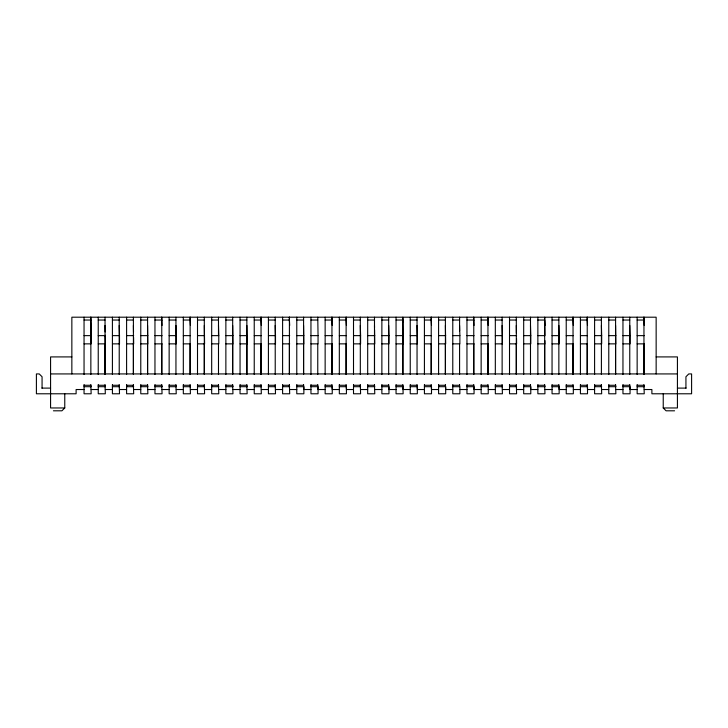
<?xml version="1.0" encoding="UTF-8"?>
<svg xmlns="http://www.w3.org/2000/svg" width="728" height="728" viewBox="0 0 728 728"><rect width="100%" height="100%" fill="white"/><g stroke="black" fill="none" stroke-linecap="round" stroke-linejoin="round"><path stroke-width="1.09" d="M105.041 373.928L105.041 317.199M133.406 373.928L133.406 317.199M147.584 373.928L147.584 317.199M161.771 373.928L161.771 317.199L161.771 320.575M190.135 373.928L190.135 317.199L190.135 320.575M204.313 373.928L204.313 317.199M232.678 373.928L232.678 317.199M246.856 373.928L246.856 317.199M261.043 373.928L261.043 317.199L261.043 320.575M289.407 373.928L289.407 317.199L289.407 320.575M303.585 373.928L303.585 317.199M331.95 373.928L331.95 317.199L331.95 320.575M346.128 373.928L346.128 317.199L346.128 320.575M374.492 373.928L374.492 317.199M402.857 373.928L402.857 317.199L403.139 335.635L396.05 335.635M431.222 373.928L431.222 317.199L431.222 320.575M445.399 373.928L445.399 317.199M473.764 373.928L473.764 317.199L473.764 320.575M487.951 373.928L487.951 317.199L487.951 320.575M516.316 373.928L516.316 317.199M544.68 373.928L544.68 317.199L544.963 335.635L537.865 335.635M573.036 373.928L573.036 317.199L573.036 320.575M587.223 373.928L587.223 317.199L587.223 320.575M615.588 373.928L615.588 317.199M643.952 373.928L643.952 317.199L643.952 320.575M64.765 393.784L64.765 407.962L61.925 410.801L53.417 410.801M84.048 320.038L90.854 320.038L91.146 325.462L91.146 343.862L84.048 343.862M98.235 320.038L105.041 320.038M112.412 320.038L119.219 320.038M126.599 320.038L133.406 320.038M140.777 320.038L147.584 320.038M154.964 320.038L161.771 320.038L162.053 325.462M169.142 320.038L175.948 320.038M183.32 320.038L190.135 320.038L190.418 325.462M197.506 320.038L204.313 320.038M211.684 320.038L218.491 320.038M225.871 320.038L232.678 320.038M240.049 320.038L246.856 320.038M254.236 320.038L261.043 320.038L261.325 325.462M268.414 320.038L275.22 320.038M282.601 320.038L289.407 320.038L289.689 325.462M296.778 320.038L303.585 320.038M310.956 320.038L317.763 320.038M325.143 320.038L331.95 320.038L332.232 325.462M339.321 320.038L346.128 320.038L346.419 325.462M353.508 320.038L360.315 320.038M367.686 320.038L374.492 320.038M381.872 320.038L388.679 320.038M396.05 320.038L402.857 320.038L402.975 322.204M410.237 320.038L417.044 320.038M424.415 320.038L431.222 320.038L431.504 325.462M438.593 320.038L445.399 320.038M452.78 320.038L459.586 320.038M466.957 320.038L473.764 320.038L474.055 325.462M481.144 320.038L487.951 320.038L488.233 325.462M495.322 320.038L502.129 320.038M509.509 320.038L516.316 320.038M523.687 320.038L530.494 320.038M537.865 320.038L544.68 320.038L544.963 325.462M552.052 320.038L558.858 320.038M566.229 320.038L573.036 320.038L573.327 325.462M580.416 320.038L587.223 320.038L587.505 325.462M594.594 320.038L601.401 320.038M608.781 320.038L615.588 320.038M622.959 320.038L629.765 320.038M637.146 320.038L643.952 320.038L644.235 325.462M84.048 335.635L91.146 335.635M98.235 335.635L105.323 335.635M112.412 335.635L119.501 335.635L119.501 343.862L112.412 343.862M126.599 335.635L133.688 335.635M140.777 335.635L147.866 335.635M154.964 335.635L162.053 335.635M169.142 335.635L176.231 335.635L176.231 343.862L169.142 343.862M183.32 335.635L190.418 335.635M197.506 335.635L204.595 335.635M211.684 335.635L218.782 335.635L218.782 343.862L211.684 343.862M225.871 335.635L232.96 335.635M240.049 335.635L247.138 335.635M254.236 335.635L261.325 335.635M268.414 335.635L275.502 335.635L275.502 343.862L268.414 343.862M282.601 335.635L289.689 335.635M296.778 335.635L303.867 335.635M310.956 335.635L318.054 335.635L318.054 343.862L310.956 343.862M325.143 335.635L332.232 335.635M339.321 335.635L346.419 335.635M353.508 335.635L360.597 335.635L360.597 343.862L353.508 343.862M367.686 335.635L374.774 335.635M381.872 335.635L388.961 335.635L388.961 343.862L381.872 343.862M410.237 335.635L417.326 335.635L417.326 343.862L410.237 343.862M424.415 335.635L431.504 335.635M438.593 335.635L445.691 335.635M452.78 335.635L459.869 335.635L459.869 343.862L452.78 343.862M466.957 335.635L474.055 335.635M481.144 335.635L488.233 335.635M495.322 335.635L502.411 335.635L502.411 343.862L495.322 343.862M509.509 335.635L516.598 335.635M523.687 335.635L530.776 335.635L530.776 343.862L523.687 343.862M552.052 335.635L559.14 335.635L559.14 343.862L552.052 343.862M566.229 335.635L573.327 335.635M580.416 335.635L587.505 335.635M594.594 335.635L601.683 335.635L601.683 343.862L594.594 343.862M608.781 335.635L615.87 335.635M622.959 335.635L630.048 335.635L630.048 343.862L622.959 343.862M637.146 335.635L644.235 335.635M98.235 343.862L105.323 343.862L105.187 335.208M126.599 343.862L133.688 343.862L133.588 337.364M140.777 343.862L147.866 343.862L147.584 325.462M154.964 343.862L162.053 343.862M183.32 343.862L190.418 343.862M197.506 343.862L204.595 343.862L204.313 325.462M225.871 343.862L232.96 343.862L232.678 325.462M240.049 343.862L247.138 343.862L246.856 325.462M254.236 343.862L261.325 343.862M282.601 343.862L289.689 343.862M296.778 343.862L303.867 343.862L303.585 325.462M325.143 343.862L332.232 343.862M339.321 343.862L346.419 343.862M367.686 343.862L374.774 343.862L374.565 329.793M396.05 343.862L403.139 343.862L402.939 330.876M424.415 343.862L431.504 343.862M438.593 343.862L445.691 343.862L445.399 325.462M466.957 343.862L474.055 343.862M481.144 343.862L488.233 343.862M509.509 343.862L516.598 343.862L516.516 338.447M537.865 343.862L544.963 343.862L544.908 340.613M566.229 343.862L573.327 343.862M580.416 343.862L587.505 343.862M608.781 343.862L615.87 343.862L615.588 325.462M637.146 343.862L644.235 343.862M71.854 356.911L50.578 356.911L50.578 407.962L64.765 407.962M656.146 356.911L677.422 356.911L677.422 407.962L663.235 407.962L663.235 393.784M50.578 373.928L677.422 373.928M84.048 385.276L90.854 385.276L91.146 393.784L84.048 393.784L84.048 384.566M98.235 385.276L105.041 385.276L105.323 393.784L98.235 393.784L98.235 384.566M112.412 385.276L119.219 385.276L119.501 393.784L112.412 393.784L112.412 384.566M126.599 385.276L133.406 385.276L133.688 393.784L126.599 393.784L126.599 384.566M140.777 385.276L147.584 385.276L147.866 393.784L140.777 393.784L140.777 384.566M154.964 385.276L161.771 385.276L162.053 393.784L154.964 393.784L154.964 384.566M169.142 385.276L175.948 385.276L176.231 393.784L169.142 393.784L169.142 384.566M183.32 385.276L190.135 385.276L190.418 393.784L183.32 393.784L183.32 384.566M197.506 385.276L204.313 385.276L204.595 393.784L197.506 393.784L197.506 384.566M211.684 385.276L218.491 385.276L218.782 393.784L211.684 393.784L211.684 384.566M225.871 385.276L232.678 385.276L232.96 393.784L225.871 393.784L225.871 384.566M240.049 385.276L246.856 385.276L247.138 393.784L240.049 393.784L240.049 384.566M254.236 385.276L261.043 385.276L261.325 393.784L254.236 393.784L254.236 384.566M268.414 385.276L275.22 385.276L275.502 393.784L268.414 393.784L268.414 384.566M282.601 385.276L289.407 385.276L289.689 393.784L282.601 393.784L282.601 384.566M296.778 385.276L303.585 385.276M310.956 385.276L317.763 385.276M325.143 385.276L331.95 385.276M339.321 385.276L346.128 385.276M353.508 385.276L360.315 385.276L360.597 393.784L353.508 393.784L353.508 384.566M367.686 385.276L374.492 385.276L374.774 393.784L367.686 393.784L367.686 384.566M381.872 385.276L388.679 385.276M396.05 385.276L402.857 385.276L403.139 393.784L396.05 393.784L396.05 384.566M410.237 385.276L417.044 385.276M424.415 385.276L431.222 385.276M438.593 385.276L445.399 385.276M452.78 385.276L459.586 385.276M466.957 385.276L473.764 385.276M481.144 385.276L487.951 385.276M495.322 385.276L502.129 385.276L502.411 393.784L495.322 393.784L495.322 384.566M509.509 385.276L516.316 385.276L516.598 393.784L509.509 393.784L509.509 384.566M523.687 385.276L530.494 385.276M537.865 385.276L544.68 385.276L544.963 393.784L537.865 393.784L537.865 384.566M552.052 385.276L558.858 385.276M566.229 385.276L573.036 385.276M580.416 385.276L587.223 385.276M594.594 385.276L601.401 385.276L601.683 393.784L594.594 393.784L594.594 384.566M608.781 385.276L615.588 385.276L615.87 393.784L608.781 393.784L608.781 384.566M622.959 385.276L629.765 385.276M637.146 385.276L643.952 385.276L644.235 393.784L637.146 393.784L637.146 384.566M84.048 386.695L91.146 386.695M98.235 386.695L105.323 386.695M112.412 386.695L119.501 386.695M126.599 386.695L133.688 386.695M140.777 386.695L147.866 386.695M154.964 386.695L162.053 386.695M169.142 386.695L176.231 386.695M183.32 386.695L190.418 386.695M197.506 386.695L204.595 386.695M211.684 386.695L218.782 386.695M225.871 386.695L232.96 386.695M240.049 386.695L247.138 386.695M254.236 386.695L261.325 386.695M268.414 386.695L275.502 386.695M282.601 386.695L289.689 386.695M296.778 386.695L303.867 386.695L303.867 393.784L296.778 393.784L296.778 384.566M310.956 386.695L318.054 386.695L318.054 393.784L310.956 393.784L310.956 384.566M325.143 386.695L332.232 386.695L332.232 393.784L325.143 393.784L325.143 384.566M339.321 386.695L346.419 386.695L346.419 393.784L339.321 393.784L339.321 384.566M353.508 386.695L360.597 386.695M367.686 386.695L374.774 386.695M381.872 386.695L388.961 386.695L388.961 393.784L381.872 393.784L381.872 384.566M396.05 386.695L403.139 386.695M410.237 386.695L417.326 386.695L417.326 393.784L410.237 393.784L410.237 384.566M424.415 386.695L431.504 386.695L431.504 393.784L424.415 393.784L424.415 384.566M438.593 386.695L445.691 386.695L445.691 393.784L438.593 393.784L438.593 384.566M452.78 386.695L459.869 386.695L459.869 393.784L452.78 393.784L452.78 384.566M466.957 386.695L474.055 386.695L474.055 393.784L466.957 393.784L466.957 384.566M481.144 386.695L488.233 386.695L488.233 393.784L481.144 393.784L481.144 384.566M495.322 386.695L502.411 386.695M509.509 386.695L516.598 386.695M523.687 386.695L530.776 386.695L530.776 393.784L523.687 393.784L523.687 384.566M537.865 386.695L544.963 386.695M552.052 386.695L559.14 386.695L559.14 393.784L552.052 393.784L552.052 384.566M566.229 386.695L573.327 386.695L573.327 393.784L566.229 393.784L566.229 384.566M580.416 386.695L587.505 386.695L587.505 393.784L580.416 393.784L580.416 384.566M594.594 386.695L601.683 386.695M608.781 386.695L615.87 386.695M622.959 386.695L630.048 386.695L630.048 393.784L622.959 393.784L622.959 384.566M637.146 386.695L644.235 386.695M41.851 388.106L50.578 388.106M677.422 388.106L686.149 388.106M84.048 389.526L76.112 389.526L76.112 393.784L36.4 393.784L36.4 373.928L39.239 373.928L42.069 376.767L42.069 388.106M91.146 389.526L98.235 389.526M105.323 389.526L112.412 389.526M119.501 389.526L126.599 389.526M133.688 389.526L140.777 389.526M147.866 389.526L154.964 389.526M162.053 389.526L169.142 389.526M176.231 389.526L183.32 389.526M190.418 389.526L197.506 389.526M204.595 389.526L211.684 389.526M218.782 389.526L225.871 389.526M232.96 389.526L240.049 389.526M247.138 389.526L254.236 389.526M261.325 389.526L268.414 389.526M275.502 389.526L282.601 389.526M289.689 389.526L296.778 389.526M310.956 389.526L303.867 389.526L303.585 384.566M325.143 389.526L318.054 389.526L317.763 384.566M339.321 389.526L332.232 389.526L331.95 384.566M353.508 389.526L346.419 389.526L346.128 384.566M360.597 389.526L367.686 389.526M374.774 389.526L381.872 389.526M396.05 389.526L388.961 389.526L388.679 384.566M410.237 389.526L403.139 389.526L402.957 387.633M424.415 389.526L417.326 389.526L417.044 384.566M438.593 389.526L431.504 389.526L431.313 387.633M452.78 389.526L445.691 389.526L445.399 384.566M459.869 389.526L466.957 389.526M481.144 389.526L474.055 389.526L473.764 384.566M488.233 389.526L495.322 389.526M502.411 389.526L509.509 389.526M516.598 389.526L523.687 389.526M537.865 389.526L530.776 389.526L530.494 384.566M544.963 389.526L552.052 389.526M566.229 389.526L559.14 389.526L558.858 384.566M573.327 389.526L580.416 389.526M594.594 389.526L587.505 389.526L587.223 384.566M601.683 389.526L608.781 389.526M615.87 389.526L622.959 389.526M637.146 389.526L630.048 389.526L629.765 384.566M644.235 389.526L651.888 389.526L651.888 393.784L691.6 393.784L691.6 373.928L688.761 373.928L685.931 376.767L685.931 388.106M674.583 410.801L666.075 410.801L663.235 407.962M629.765 325.462L630.048 335.635M601.401 325.462L601.683 335.635M558.858 325.462L559.14 335.635M530.494 325.462L530.776 335.635M502.129 325.462L502.411 335.635M459.586 325.462L459.869 335.635M417.044 325.462L417.326 335.635M388.679 325.462L388.961 335.635M360.315 325.462L360.597 335.635M318.054 335.635L317.763 317.199M275.22 325.462L275.502 335.635M218.491 325.462L218.782 335.635M175.948 325.462L176.231 335.635M119.219 325.462L119.501 335.635M516.316 325.462L516.425 333.042M374.492 325.462L374.529 327.627M133.406 325.462L133.506 331.959M105.041 325.462L105.141 331.959M656.146 373.928L656.146 317.199L71.854 317.199L71.854 373.928M643.952 343.862L643.952 374.492M643.952 384.566L643.952 386.695M637.146 317.199L637.146 374.492M629.765 317.199L629.765 374.492M622.959 317.199L622.959 374.492M615.588 343.862L615.588 374.492M615.588 384.566L615.588 386.695M608.781 317.199L608.781 374.492M601.401 317.199L601.401 374.492M601.401 384.566L601.401 386.695M594.594 317.199L594.594 374.492M587.223 343.862L587.223 374.492M580.416 317.199L580.416 374.492M573.036 343.862L573.036 374.492M573.036 384.566L573.036 386.695M566.229 317.199L566.229 374.492M558.858 317.199L558.858 374.492M552.052 317.199L552.052 374.492M544.68 343.862L544.68 374.492M544.68 384.566L544.68 386.695M537.865 317.199L537.865 374.492M530.494 317.199L530.494 374.492M523.687 317.199L523.687 374.492M516.316 343.862L516.316 374.492M516.316 384.566L516.316 386.695M509.509 317.199L509.509 374.492M502.129 317.199L502.129 374.492M502.129 384.566L502.129 386.695M495.322 317.199L495.322 374.492M487.951 343.862L487.951 374.492M487.951 384.566L487.951 386.695M481.144 317.199L481.144 374.492M473.764 343.862L473.764 374.492M466.957 317.199L466.957 374.492M459.586 317.199L459.586 330.876M459.586 343.862L459.586 374.492M459.586 384.566L459.586 386.695M452.78 317.199L452.78 374.492M445.399 343.862L445.399 374.492M438.593 317.199L438.593 374.492M431.222 343.862L431.222 374.492M431.222 384.566L431.222 386.695M424.415 317.199L424.415 374.492M417.044 317.199L417.044 374.492M410.237 317.199L410.237 374.492M402.857 343.862L402.857 374.492M402.857 384.566L402.857 386.695M396.05 317.199L396.05 374.492M388.679 317.199L388.679 374.492M381.872 317.199L381.872 374.492M374.492 343.862L374.492 374.492M374.492 384.566L374.492 386.695M367.686 317.199L367.686 374.492M360.315 317.199L360.315 374.492M360.315 384.566L360.315 386.695M353.508 317.199L353.508 374.492M346.128 343.862L346.128 374.492M339.321 317.199L339.321 374.492M331.95 343.862L331.95 374.492M325.143 317.199L325.143 374.492M317.763 343.862L317.763 374.492M310.956 317.199L310.956 374.492M303.585 343.862L303.585 374.492M296.778 317.199L296.778 374.492M289.407 343.862L289.407 374.492M289.407 384.566L289.407 386.695M282.601 317.199L282.601 374.492M275.22 317.199L275.22 374.492M275.22 384.566L275.22 386.695M268.414 317.199L268.414 374.492M261.043 343.862L261.043 374.492M261.043 384.566L261.043 386.695M254.236 317.199L254.236 374.492M246.856 343.862L246.856 374.492M246.856 384.566L246.856 386.695M240.049 317.199L240.049 374.492M232.678 343.862L232.678 374.492M232.678 384.566L232.678 386.695M225.871 317.199L225.871 374.492M218.491 317.199L218.491 335.208M218.491 343.862L218.491 374.492M218.491 384.566L218.491 386.695M211.684 317.199L211.684 374.492M204.313 343.862L204.313 374.492M204.313 384.566L204.313 386.695M197.506 317.199L197.506 374.492M190.135 343.862L190.135 374.492M190.135 384.566L190.135 386.695M183.32 317.199L183.32 374.492M175.948 317.199L175.948 374.492M175.948 384.566L175.948 386.695M169.142 317.199L169.142 374.492M161.771 343.862L161.771 374.492M161.771 384.566L161.771 386.695M154.964 317.199L154.964 374.492M147.584 343.862L147.584 374.492M147.584 384.566L147.584 386.695M140.777 317.199L140.777 374.492M133.406 343.862L133.406 374.492M133.406 384.566L133.406 386.695M126.599 317.199L126.599 374.492M119.219 317.199L119.219 374.492M119.219 384.566L119.219 386.695M112.412 317.199L112.412 374.492M105.041 343.862L105.041 374.492M105.041 384.566L105.041 386.695M98.235 317.199L98.235 374.492M90.854 320.575L90.854 317.199L90.854 374.492M90.854 384.566L90.854 386.695M84.048 317.199L84.048 374.492"/></g></svg>
